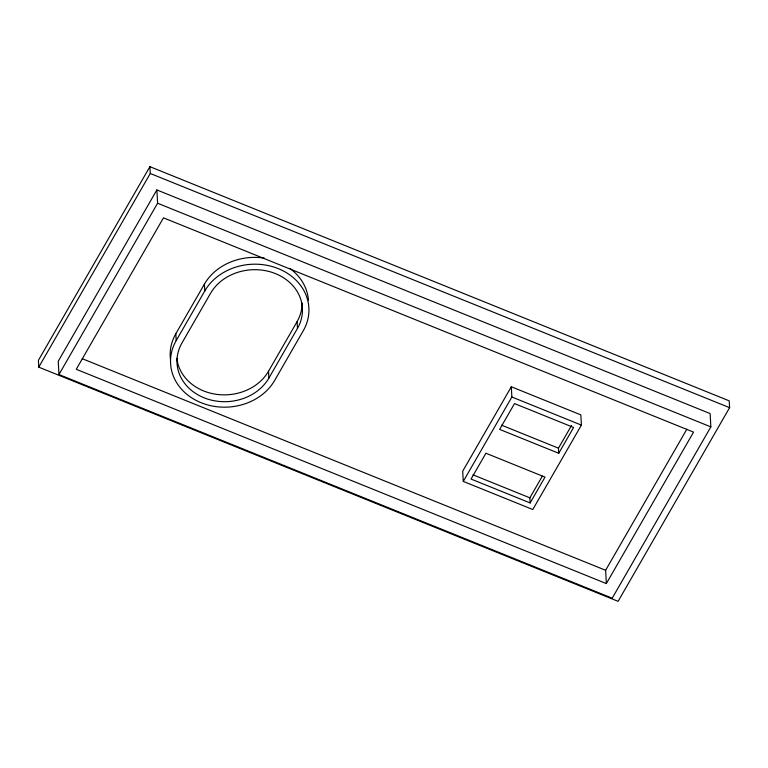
<?xml version="1.0" encoding="UTF-8"?>
<svg xmlns="http://www.w3.org/2000/svg" width="768" height="768" viewBox="0 0 768 768"><rect width="100%" height="100%" fill="white"/><g stroke="black" fill="none" stroke-linecap="round" stroke-linejoin="round"><path stroke-width="1.15" d="M149.904 166.666L38.4 360.326L38.765 367.142L618.096 601.334L729.6 407.674L729.235 400.858L149.904 166.666L150.278 173.491L38.765 367.142M156.874 189.936L58.234 361.238L58.954 374.544L612.211 598.186L710.851 426.883L710.131 413.578L156.874 189.936L157.594 203.232L58.954 374.544M170.496 359.75A54.931 46.637 -3.1 0 1 175.814 333.782L204.403 284.131A54.931 46.637 -3.1 0 1 264.374 258.115M204.778 290.947A54.931 46.637 -3.1 0 1 278.323 268.646A54.931 46.637 -3.1 0 1 303.264 330.758L274.666 380.419A54.931 46.637 -3.1 0 1 201.12 402.72A54.931 46.637 -3.1 0 1 176.189 340.608L204.778 290.947L204.403 284.131M268.877 378.077L297.466 328.426A48.47 41.155 -3.1 0 0 275.462 273.619A48.47 41.155 -3.1 0 0 210.566 293.29L181.978 342.95A48.47 41.155 -3.1 0 0 203.981 397.757A48.47 41.155 -3.1 0 0 268.877 378.077L268.512 371.251L297.101 321.6A48.47 41.155 -3.1 0 0 302.102 303.005M511.315 386.774L462.71 471.187L463.267 481.411L532.781 509.52L581.395 425.107L580.838 414.874L511.315 386.774L511.872 396.998L463.267 481.411M530.141 502.944L545.011 477.12L485.923 453.235L471.053 479.059L530.141 502.944L529.872 497.827L542.352 476.141M558.739 453.283L573.6 427.469L514.512 403.584L499.642 429.398L558.739 453.283L558.461 448.176L571.546 425.453M606.346 583.574L693.552 432.125L163.469 217.843L76.262 369.293L606.346 583.574L605.626 570.278L686.851 429.197M150.278 173.491L729.6 407.674M157.594 203.232L710.851 426.883M511.872 396.998L581.395 425.107M501.552 425.165L558.461 448.176M472.963 474.826L529.872 497.827M82.214 358.685L605.626 570.278M297.101 321.6L297.466 328.426M175.814 333.782L176.189 340.608M268.512 371.251A48.47 41.155 -3.1 0 1 216.278 394.31A48.47 41.155 -3.1 0 1 176.822 358.282M289.872 268.416A54.931 46.637 -3.1 0 1 308.448 300.173"/></g></svg>
